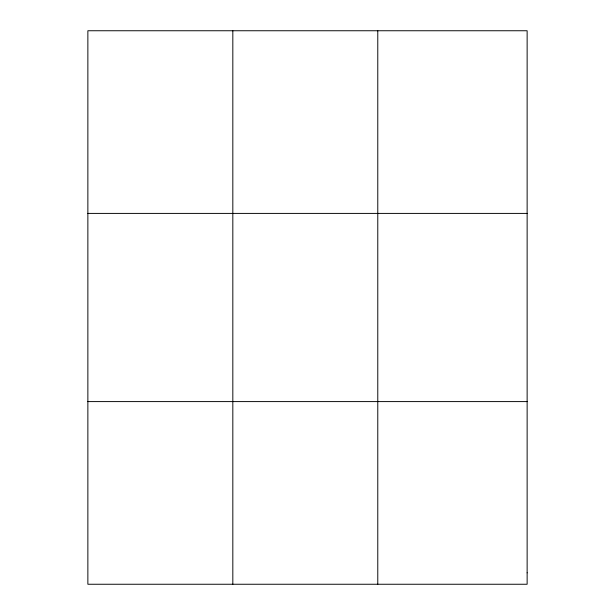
<?xml version="1.0" encoding="UTF-8"?>
<svg xmlns="http://www.w3.org/2000/svg" width="615" height="615" viewBox="0 0 615 615"><rect width="100%" height="100%" fill="white"/><g stroke="black" fill="none" stroke-linecap="round" stroke-linejoin="round"><path stroke-width="0.92" d="M232.824 584.25L232.824 30.75M377.779 584.25L377.779 30.75M87.868 213.405L527.132 213.405M87.868 401.595L527.132 401.595M527.132 572.834L527.132 584.25L87.868 584.25L87.868 30.75L527.132 30.75L527.132 572.834"/></g></svg>
